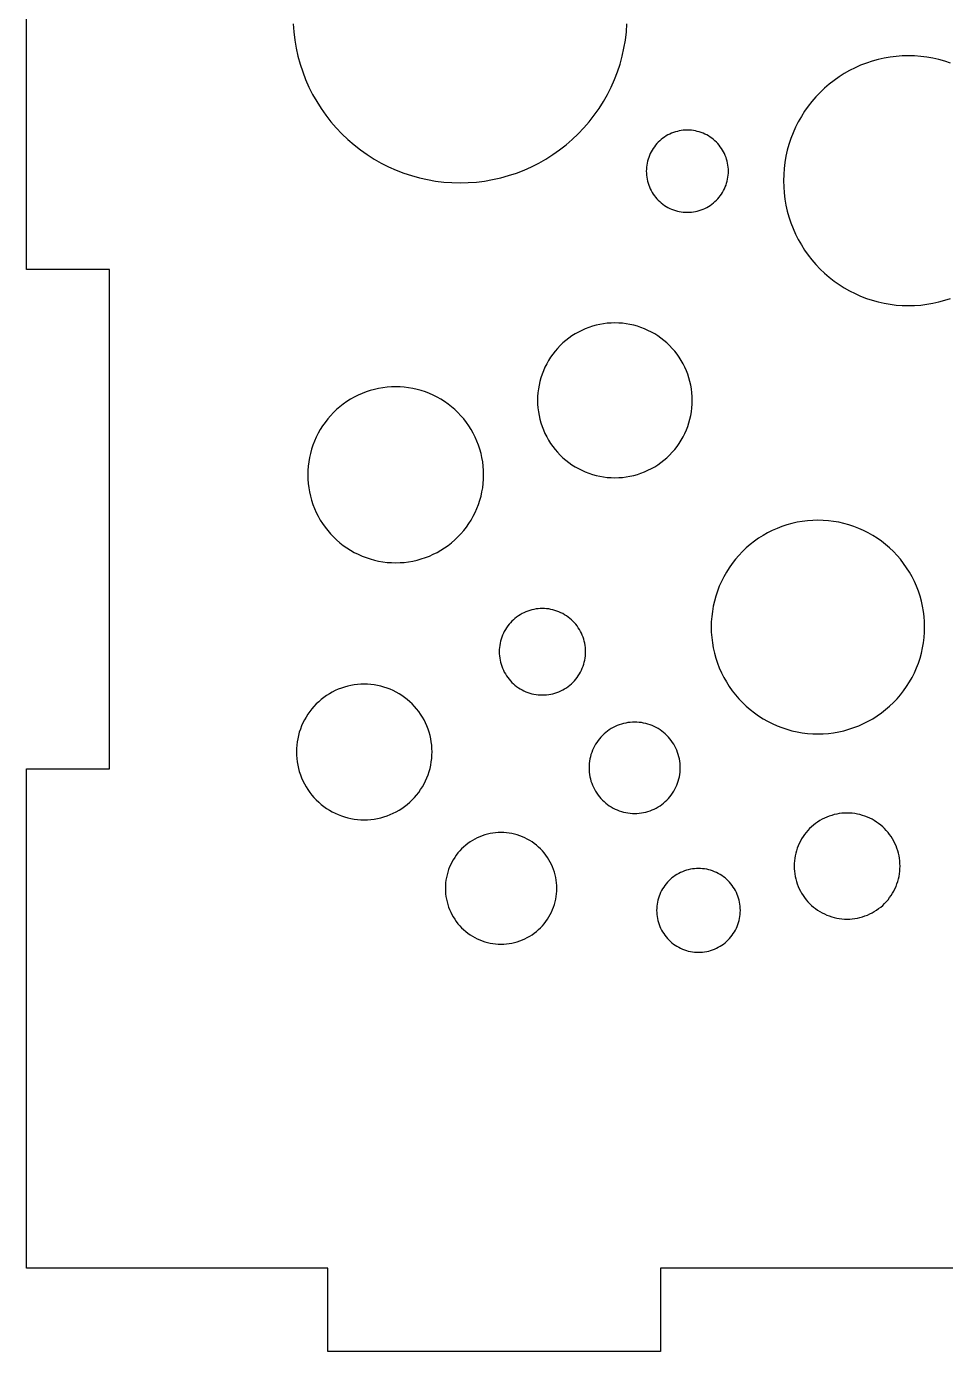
# Model space of a CAD drawing. Header units: millimetres. Extents: x 0 to 375, y -239 to 0.
# Drawn here: x 95 to 139.2, y -128 to -64.3 of the extents above; entities that cross this region are included whole.
import ezdxf

# ---------------------------------------------------------------- set-up
doc = ezdxf.new("R2010")
doc.units = ezdxf.units.MM
doc.layers.add('CUT', color=1, linetype='Continuous')

msp = doc.modelspace()

# ---------------------------------------------------------------- linework, layer by layer
at = {"layer": 'CUT'}
for points in [[(185, -52), (185, -76), (181, -76), (181, -100), (185, -100), (185, -124), (181, -124), (170.5, -124), (170.5, -128), (154.5, -128), (154.5, -124), (125.5, -124), (125.5, -128), (109.5, -128), (109.5, -124), (99, -124), (99, -124), (95, -124), (95, -100), (99, -100), (99, -76), (95, -76), (95, -52)], [(107.825, -64.186), (107.854, -64.58), (107.902, -64.971), (107.97, -65.36), (108.056, -65.745), (108.161, -66.125), (108.285, -66.5), (108.427, -66.868), (108.587, -67.229), (108.764, -67.581), (108.959, -67.924), (109.17, -68.258), (109.397, -68.58), (109.64, -68.891), (109.898, -69.19), (110.17, -69.476), (110.455, -69.748), (110.754, -70.006), (111.065, -70.248), (111.388, -70.476), (111.721, -70.687), (112.065, -70.881), (112.417, -71.059), (112.778, -71.218), (113.146, -71.36), (113.521, -71.484), (113.901, -71.59), (114.286, -71.676), (114.675, -71.743), (115.066, -71.792), (115.46, -71.821), (115.854, -71.83), (116.249, -71.821), (116.642, -71.792), (117.034, -71.743), (117.422, -71.676), (117.807, -71.59), (118.188, -71.484), (118.562, -71.36), (118.93, -71.218), (119.291, -71.059), (119.644, -70.881), (119.987, -70.687), (120.32, -70.476), (120.643, -70.248), (120.954, -70.006), (121.253, -69.748), (121.538, -69.476), (121.81, -69.19), (122.068, -68.891), (122.311, -68.58), (122.538, -68.258), (122.749, -67.924), (122.944, -67.581), (123.121, -67.229), (123.281, -66.868), (123.423, -66.5), (123.547, -66.125), (123.652, -65.745), (123.652, -65.745), (123.738, -65.36), (123.806, -64.971), (123.854, -64.58), (123.883, -64.186)], [(139.443, -66.073), (139.163, -65.981), (138.879, -65.902), (138.591, -65.837), (138.301, -65.787), (138.008, -65.751), (137.714, -65.729), (137.419, -65.722), (137.125, -65.729), (136.831, -65.751), (136.538, -65.787), (136.248, -65.837), (135.96, -65.902), (135.676, -65.981), (135.396, -66.073), (135.121, -66.179), (134.852, -66.299), (134.589, -66.431), (134.332, -66.576), (134.083, -66.734), (133.842, -66.904), (133.61, -67.085), (133.386, -67.278), (133.173, -67.481), (132.97, -67.694), (132.777, -67.918), (132.596, -68.15), (132.426, -68.391), (132.268, -68.64), (132.123, -68.896), (131.991, -69.16), (131.871, -69.429), (131.765, -69.704), (131.673, -69.984), (131.594, -70.268), (131.529, -70.556), (131.479, -70.846), (131.443, -71.139), (131.421, -71.433), (131.414, -71.727), (131.421, -72.022), (131.443, -72.316), (131.479, -72.609), (131.529, -72.899), (131.594, -73.187), (131.673, -73.471), (131.765, -73.751), (131.871, -74.026), (131.991, -74.295), (132.123, -74.558), (132.268, -74.815), (132.426, -75.064), (132.596, -75.305), (132.777, -75.537), (132.97, -75.76), (133.173, -75.974), (133.386, -76.177), (133.61, -76.37), (133.842, -76.551), (134.083, -76.721), (134.332, -76.878), (134.589, -77.024), (134.852, -77.156), (135.121, -77.276), (135.396, -77.382), (135.676, -77.474), (135.96, -77.553), (136.248, -77.617), (136.538, -77.668), (136.831, -77.704), (137.125, -77.726), (137.419, -77.733), (137.714, -77.726), (138.008, -77.704), (138.301, -77.668), (138.591, -77.617), (138.879, -77.553), (139.163, -77.474), (139.443, -77.382)]]:
    msp.add_lwpolyline(points, dxfattribs=at)
for points in [[(128.722, -71.657), (128.739, -71.561), (128.751, -71.465), (128.758, -71.368), (128.76, -71.272), (128.758, -71.175), (128.751, -71.078), (128.739, -70.982), (128.722, -70.886), (128.701, -70.792), (128.675, -70.698), (128.645, -70.606), (128.61, -70.516), (128.571, -70.427), (128.527, -70.341), (128.479, -70.256), (128.428, -70.175), (128.372, -70.095), (128.312, -70.019), (128.249, -69.946), (128.182, -69.875), (128.112, -69.808), (128.038, -69.745), (127.962, -69.686), (127.883, -69.63), (127.801, -69.578), (127.717, -69.53), (127.63, -69.487), (127.541, -69.447), (127.451, -69.412), (127.359, -69.382), (127.265, -69.356), (127.171, -69.335), (127.075, -69.318), (126.979, -69.306), (126.883, -69.299), (126.786, -69.297), (126.689, -69.299), (126.592, -69.306), (126.496, -69.318), (126.4, -69.335), (126.306, -69.356), (126.212, -69.382), (126.12, -69.412), (126.03, -69.447), (125.941, -69.487), (125.855, -69.53), (125.771, -69.578), (125.689, -69.63), (125.609, -69.686), (125.533, -69.745), (125.46, -69.808), (125.389, -69.875), (125.323, -69.946), (125.259, -70.019), (125.2, -70.095), (125.144, -70.175), (125.092, -70.256), (125.044, -70.341), (125.001, -70.427), (124.961, -70.516), (124.927, -70.606), (124.896, -70.698), (124.87, -70.792), (124.849, -70.886), (124.832, -70.982), (124.821, -71.078), (124.813, -71.175), (124.811, -71.272), (124.813, -71.368), (124.821, -71.465), (124.832, -71.561), (124.849, -71.657), (124.87, -71.751), (124.896, -71.845), (124.927, -71.937), (124.961, -72.027), (125.001, -72.116), (125.044, -72.202), (125.092, -72.287), (125.144, -72.369), (125.2, -72.448), (125.259, -72.524), (125.323, -72.598), (125.389, -72.668), (125.46, -72.735), (125.533, -72.798), (125.609, -72.858), (125.689, -72.913), (125.771, -72.965), (125.855, -73.013), (125.941, -73.057), (126.03, -73.096), (126.12, -73.131), (126.212, -73.161), (126.306, -73.187), (126.4, -73.208), (126.496, -73.225), (126.592, -73.237), (126.689, -73.244), (126.786, -73.246), (126.883, -73.244), (126.979, -73.237), (127.075, -73.225), (127.171, -73.208), (127.265, -73.187), (127.359, -73.161), (127.451, -73.131), (127.541, -73.096), (127.63, -73.057), (127.717, -73.013), (127.801, -72.965), (127.883, -72.913), (127.962, -72.858), (128.038, -72.798), (128.112, -72.735), (128.182, -72.668), (128.249, -72.598), (128.312, -72.524), (128.372, -72.448), (128.428, -72.369), (128.479, -72.287), (128.527, -72.202), (128.571, -72.116), (128.61, -72.027), (128.645, -71.937), (128.675, -71.845), (128.701, -71.751), (128.722, -71.657)], [(126.95, -83.01), (126.981, -82.83), (127.004, -82.649), (127.017, -82.467), (127.022, -82.284), (127.017, -82.101), (127.004, -81.919), (126.981, -81.738), (126.95, -81.558), (126.91, -81.38), (126.861, -81.204), (126.804, -81.031), (126.738, -80.86), (126.664, -80.693), (126.582, -80.53), (126.492, -80.372), (126.395, -80.217), (126.29, -80.068), (126.177, -79.924), (126.058, -79.786), (125.932, -79.654), (125.8, -79.528), (125.662, -79.408), (125.518, -79.296), (125.368, -79.191), (125.214, -79.093), (125.055, -79.003), (124.892, -78.921), (124.725, -78.847), (124.555, -78.781), (124.381, -78.724), (124.205, -78.675), (124.027, -78.635), (123.847, -78.604), (123.666, -78.582), (123.484, -78.568), (123.302, -78.564), (123.119, -78.568), (122.937, -78.582), (122.756, -78.604), (122.576, -78.635), (122.398, -78.675), (122.222, -78.724), (122.048, -78.781), (121.878, -78.847), (121.711, -78.921), (121.548, -79.003), (121.389, -79.093), (121.235, -79.191), (121.086, -79.296), (120.942, -79.408), (120.803, -79.528), (120.671, -79.654), (120.545, -79.786), (120.426, -79.924), (120.314, -80.068), (120.208, -80.217), (120.111, -80.372), (120.021, -80.53), (119.939, -80.693), (119.865, -80.86), (119.799, -81.031), (119.742, -81.204), (119.693, -81.38), (119.653, -81.558), (119.622, -81.738), (119.599, -81.919), (119.586, -82.101), (119.581, -82.284), (119.586, -82.467), (119.599, -82.649), (119.622, -82.83), (119.653, -83.01), (119.693, -83.188), (119.742, -83.364), (119.799, -83.537), (119.865, -83.708), (119.939, -83.875), (120.021, -84.038), (120.111, -84.197), (120.208, -84.351), (120.314, -84.5), (120.426, -84.644), (120.545, -84.782), (120.671, -84.915), (120.803, -85.04), (120.942, -85.16), (121.086, -85.272), (121.235, -85.377), (121.389, -85.475), (121.548, -85.565), (121.711, -85.647), (121.878, -85.721), (122.048, -85.787), (122.222, -85.844), (122.398, -85.893), (122.576, -85.933), (122.756, -85.964), (122.937, -85.986), (123.119, -86), (123.302, -86.004), (123.484, -86), (123.666, -85.986), (123.847, -85.964), (124.027, -85.933), (124.205, -85.893), (124.381, -85.844), (124.555, -85.787), (124.725, -85.721), (124.892, -85.647), (125.055, -85.565), (125.214, -85.475), (125.368, -85.377), (125.518, -85.272), (125.662, -85.16), (125.8, -85.04), (125.932, -84.915), (126.058, -84.782), (126.177, -84.644), (126.29, -84.5), (126.395, -84.351), (126.492, -84.197), (126.582, -84.038), (126.664, -83.875), (126.738, -83.708), (126.804, -83.537), (126.861, -83.364), (126.91, -83.188), (126.95, -83.01)], [(116.907, -86.687), (116.943, -86.482), (116.968, -86.276), (116.983, -86.069), (116.989, -85.861), (116.983, -85.654), (116.968, -85.447), (116.943, -85.241), (116.907, -85.036), (116.862, -84.834), (116.806, -84.633), (116.741, -84.436), (116.667, -84.243), (116.582, -84.053), (116.489, -83.867), (116.387, -83.687), (116.276, -83.511), (116.156, -83.342), (116.028, -83.178), (115.893, -83.021), (115.75, -82.87), (115.599, -82.727), (115.442, -82.592), (115.278, -82.464), (115.109, -82.344), (114.933, -82.233), (114.753, -82.131), (114.567, -82.038), (114.377, -81.953), (114.184, -81.879), (113.986, -81.814), (113.786, -81.758), (113.584, -81.713), (113.379, -81.677), (113.173, -81.652), (112.966, -81.636), (112.759, -81.631), (112.551, -81.636), (112.344, -81.652), (112.138, -81.677), (111.933, -81.713), (111.731, -81.758), (111.531, -81.814), (111.334, -81.879), (111.14, -81.953), (110.95, -82.038), (110.765, -82.131), (110.584, -82.233), (110.409, -82.344), (110.239, -82.464), (110.075, -82.592), (109.918, -82.727), (109.768, -82.87), (109.624, -83.021), (109.489, -83.178), (109.361, -83.342), (109.242, -83.511), (109.13, -83.687), (109.028, -83.867), (108.935, -84.053), (108.851, -84.243), (108.776, -84.436), (108.711, -84.633), (108.655, -84.834), (108.61, -85.036), (108.574, -85.241), (108.549, -85.447), (108.534, -85.654), (108.529, -85.861), (108.534, -86.069), (108.549, -86.276), (108.574, -86.482), (108.61, -86.687), (108.655, -86.889), (108.711, -87.089), (108.776, -87.286), (108.851, -87.48), (108.935, -87.67), (109.028, -87.855), (109.13, -88.036), (109.242, -88.211), (109.361, -88.381), (109.489, -88.545), (109.624, -88.702), (109.768, -88.852), (109.918, -88.996), (110.075, -89.131), (110.239, -89.259), (110.409, -89.378), (110.584, -89.489), (110.765, -89.592), (110.95, -89.685), (111.14, -89.769), (111.334, -89.844), (111.531, -89.909), (111.731, -89.965), (111.933, -90.01), (112.138, -90.045), (112.344, -90.071), (112.551, -90.086), (112.759, -90.091), (112.966, -90.086), (113.173, -90.071), (113.379, -90.045), (113.584, -90.01), (113.786, -89.965), (113.986, -89.909), (114.184, -89.844), (114.377, -89.769), (114.567, -89.685), (114.753, -89.592), (114.933, -89.489), (115.109, -89.378), (115.278, -89.259), (115.442, -89.131), (115.599, -88.996), (115.75, -88.852), (115.893, -88.702), (116.028, -88.545), (116.156, -88.381), (116.276, -88.211), (116.387, -88.036), (116.489, -87.855), (116.582, -87.67), (116.667, -87.48), (116.741, -87.286), (116.806, -87.089), (116.862, -86.889), (116.907, -86.687)], [(138.101, -94.183), (138.144, -93.935), (138.175, -93.685), (138.193, -93.434), (138.199, -93.182), (138.193, -92.93), (138.175, -92.679), (138.144, -92.428), (138.101, -92.18), (138.045, -91.934), (137.978, -91.692), (137.899, -91.452), (137.809, -91.217), (137.706, -90.987), (137.593, -90.762), (137.469, -90.543), (137.334, -90.33), (137.189, -90.124), (137.034, -89.925), (136.87, -89.734), (136.696, -89.552), (136.513, -89.378), (136.323, -89.214), (136.124, -89.059), (135.918, -88.914), (135.705, -88.779), (135.486, -88.655), (135.261, -88.541), (135.03, -88.439), (134.795, -88.348), (134.556, -88.269), (134.313, -88.202), (134.067, -88.147), (133.819, -88.104), (133.569, -88.073), (133.318, -88.055), (133.066, -88.048), (132.814, -88.055), (132.563, -88.073), (132.313, -88.104), (132.065, -88.147), (131.819, -88.202), (131.576, -88.269), (131.337, -88.348), (131.102, -88.439), (130.871, -88.541), (130.646, -88.655), (130.427, -88.779), (130.214, -88.914), (130.008, -89.059), (129.81, -89.214), (129.619, -89.378), (129.436, -89.552), (129.263, -89.734), (129.098, -89.925), (128.943, -90.124), (128.798, -90.33), (128.663, -90.543), (128.539, -90.762), (128.426, -90.987), (128.324, -91.217), (128.233, -91.452), (128.154, -91.692), (128.087, -91.934), (128.031, -92.18), (127.988, -92.428), (127.957, -92.679), (127.939, -92.93), (127.933, -93.182), (127.939, -93.434), (127.957, -93.685), (127.988, -93.935), (128.031, -94.183), (128.087, -94.429), (128.154, -94.672), (128.233, -94.911), (128.324, -95.146), (128.426, -95.376), (128.539, -95.601), (128.663, -95.821), (128.798, -96.034), (128.943, -96.24), (129.098, -96.438), (129.263, -96.629), (129.436, -96.811), (129.619, -96.985), (129.81, -97.15), (130.008, -97.305), (130.214, -97.45), (130.427, -97.585), (130.646, -97.709), (130.871, -97.822), (131.102, -97.924), (131.337, -98.015), (131.576, -98.094), (131.819, -98.161), (132.065, -98.216), (132.313, -98.259), (132.563, -98.29), (132.814, -98.309), (133.066, -98.315), (133.318, -98.309), (133.569, -98.29), (133.819, -98.259), (134.067, -98.216), (134.313, -98.161), (134.556, -98.094), (134.795, -98.015), (135.03, -97.924), (135.261, -97.822), (135.486, -97.709), (135.705, -97.585), (135.918, -97.45), (136.124, -97.305), (136.323, -97.15), (136.513, -96.985), (136.696, -96.811), (136.87, -96.629), (137.034, -96.438), (137.189, -96.24), (137.334, -96.034), (137.469, -95.821), (137.593, -95.601), (137.706, -95.376), (137.809, -95.146), (137.899, -94.911), (137.978, -94.672), (138.045, -94.429), (138.101, -94.183)], [(121.83, -94.873), (121.852, -94.774), (121.87, -94.673), (121.882, -94.572), (121.89, -94.47), (121.892, -94.368), (121.89, -94.266), (121.882, -94.165), (121.87, -94.063), (121.852, -93.963), (121.83, -93.863), (121.803, -93.765), (121.771, -93.668), (121.734, -93.573), (121.693, -93.48), (121.647, -93.389), (121.597, -93.3), (121.542, -93.214), (121.483, -93.13), (121.421, -93.05), (121.354, -92.973), (121.284, -92.899), (121.21, -92.828), (121.132, -92.762), (121.052, -92.699), (120.969, -92.64), (120.882, -92.586), (120.794, -92.536), (120.703, -92.49), (120.609, -92.448), (120.514, -92.412), (120.417, -92.38), (120.319, -92.352), (120.22, -92.33), (120.119, -92.313), (120.018, -92.3), (119.916, -92.293), (119.814, -92.29), (119.712, -92.293), (119.61, -92.3), (119.509, -92.313), (119.409, -92.33), (119.309, -92.352), (119.211, -92.38), (119.114, -92.412), (119.019, -92.448), (118.926, -92.49), (118.835, -92.536), (118.746, -92.586), (118.66, -92.64), (118.576, -92.699), (118.496, -92.762), (118.419, -92.828), (118.345, -92.899), (118.274, -92.973), (118.208, -93.05), (118.145, -93.13), (118.086, -93.214), (118.032, -93.3), (117.982, -93.389), (117.936, -93.48), (117.894, -93.573), (117.858, -93.668), (117.826, -93.765), (117.798, -93.863), (117.776, -93.963), (117.759, -94.063), (117.746, -94.165), (117.739, -94.266), (117.736, -94.368), (117.739, -94.47), (117.746, -94.572), (117.759, -94.673), (117.776, -94.774), (117.798, -94.873), (117.826, -94.971), (117.858, -95.068), (117.894, -95.163), (117.936, -95.257), (117.982, -95.348), (118.032, -95.437), (118.086, -95.523), (118.145, -95.606), (118.208, -95.686), (118.274, -95.764), (118.345, -95.838), (118.419, -95.908), (118.496, -95.975), (118.576, -96.037), (118.66, -96.096), (118.746, -96.151), (118.835, -96.201), (118.926, -96.247), (119.019, -96.288), (119.114, -96.325), (119.211, -96.357), (119.309, -96.384), (119.409, -96.406), (119.509, -96.424), (119.61, -96.436), (119.712, -96.444), (119.814, -96.446), (119.916, -96.444), (120.018, -96.436), (120.119, -96.424), (120.22, -96.406), (120.319, -96.384), (120.417, -96.357), (120.514, -96.325), (120.609, -96.288), (120.703, -96.247), (120.794, -96.201), (120.882, -96.151), (120.969, -96.096), (121.052, -96.037), (121.132, -95.975), (121.21, -95.908), (121.284, -95.838), (121.354, -95.764), (121.421, -95.686), (121.483, -95.606), (121.542, -95.523), (121.597, -95.437), (121.647, -95.348), (121.693, -95.257), (121.734, -95.163), (121.771, -95.068), (121.803, -94.971), (121.83, -94.873)], [(114.408, -99.976), (114.443, -99.82), (114.471, -99.663), (114.49, -99.504), (114.502, -99.344), (114.506, -99.184), (114.502, -99.024), (114.49, -98.864), (114.471, -98.705), (114.443, -98.548), (114.408, -98.391), (114.366, -98.237), (114.315, -98.085), (114.258, -97.936), (114.193, -97.789), (114.121, -97.646), (114.042, -97.507), (113.956, -97.372), (113.864, -97.241), (113.766, -97.115), (113.661, -96.994), (113.551, -96.878), (113.435, -96.767), (113.314, -96.663), (113.187, -96.564), (113.057, -96.472), (112.921, -96.386), (112.782, -96.307), (112.639, -96.236), (112.493, -96.171), (112.343, -96.113), (112.191, -96.063), (112.037, -96.02), (111.881, -95.985), (111.723, -95.958), (111.564, -95.938), (111.405, -95.926), (111.245, -95.922), (111.085, -95.926), (110.925, -95.938), (110.766, -95.958), (110.608, -95.985), (110.452, -96.02), (110.298, -96.063), (110.146, -96.113), (109.996, -96.171), (109.85, -96.236), (109.707, -96.307), (109.568, -96.386), (109.433, -96.472), (109.302, -96.564), (109.175, -96.663), (109.054, -96.767), (108.938, -96.878), (108.828, -96.994), (108.723, -97.115), (108.625, -97.241), (108.533, -97.372), (108.447, -97.507), (108.368, -97.646), (108.296, -97.789), (108.231, -97.936), (108.174, -98.085), (108.123, -98.237), (108.081, -98.391), (108.046, -98.548), (108.018, -98.705), (107.999, -98.864), (107.987, -99.024), (107.983, -99.184), (107.987, -99.344), (107.999, -99.504), (108.018, -99.663), (108.046, -99.82), (108.081, -99.976), (108.123, -100.131), (108.174, -100.283), (108.231, -100.432), (108.296, -100.578), (108.368, -100.721), (108.447, -100.861), (108.533, -100.996), (108.625, -101.127), (108.723, -101.253), (108.828, -101.374), (108.938, -101.49), (109.054, -101.601), (109.175, -101.705), (109.302, -101.804), (109.433, -101.896), (109.568, -101.982), (109.707, -102.06), (109.85, -102.132), (109.996, -102.197), (110.146, -102.255), (110.298, -102.305), (110.452, -102.348), (110.608, -102.383), (110.766, -102.41), (110.925, -102.43), (111.085, -102.442), (111.245, -102.446), (111.405, -102.442), (111.564, -102.43), (111.723, -102.41), (111.881, -102.383), (112.037, -102.348), (112.191, -102.305), (112.343, -102.255), (112.493, -102.197), (112.639, -102.132), (112.782, -102.06), (112.921, -101.982), (113.057, -101.896), (113.187, -101.804), (113.314, -101.705), (113.435, -101.601), (113.551, -101.49), (113.661, -101.374), (113.766, -101.253), (113.864, -101.127), (113.956, -100.996), (114.042, -100.861), (114.121, -100.721), (114.193, -100.578), (114.258, -100.432), (114.315, -100.283), (114.366, -100.131), (114.408, -99.976)], [(126.404, -100.374), (126.422, -100.268), (126.436, -100.161), (126.443, -100.053), (126.446, -99.946), (126.443, -99.838), (126.436, -99.731), (126.422, -99.624), (126.404, -99.518), (126.38, -99.412), (126.352, -99.309), (126.318, -99.206), (126.279, -99.106), (126.235, -99.007), (126.187, -98.911), (126.134, -98.817), (126.076, -98.726), (126.014, -98.638), (125.948, -98.553), (125.878, -98.472), (125.803, -98.394), (125.725, -98.319), (125.644, -98.249), (125.559, -98.183), (125.471, -98.121), (125.38, -98.063), (125.286, -98.01), (125.19, -97.962), (125.091, -97.918), (124.991, -97.879), (124.888, -97.845), (124.785, -97.817), (124.68, -97.793), (124.573, -97.775), (124.467, -97.762), (124.359, -97.754), (124.251, -97.751), (124.144, -97.754), (124.036, -97.762), (123.929, -97.775), (123.823, -97.793), (123.718, -97.817), (123.614, -97.845), (123.512, -97.879), (123.412, -97.918), (123.313, -97.962), (123.217, -98.01), (123.123, -98.063), (123.032, -98.121), (122.944, -98.183), (122.859, -98.249), (122.777, -98.319), (122.699, -98.394), (122.625, -98.472), (122.555, -98.553), (122.489, -98.638), (122.427, -98.726), (122.369, -98.817), (122.316, -98.911), (122.267, -99.007), (122.224, -99.106), (122.185, -99.206), (122.151, -99.309), (122.122, -99.412), (122.099, -99.518), (122.08, -99.624), (122.067, -99.731), (122.059, -99.838), (122.057, -99.946), (122.059, -100.053), (122.067, -100.161), (122.08, -100.268), (122.099, -100.374), (122.122, -100.479), (122.151, -100.583), (122.185, -100.685), (122.224, -100.786), (122.267, -100.884), (122.316, -100.98), (122.369, -101.074), (122.427, -101.165), (122.489, -101.253), (122.555, -101.338), (122.625, -101.42), (122.699, -101.498), (122.777, -101.572), (122.859, -101.642), (122.944, -101.708), (123.032, -101.771), (123.123, -101.828), (123.217, -101.881), (123.313, -101.93), (123.412, -101.973), (123.512, -102.012), (123.614, -102.046), (123.718, -102.075), (123.823, -102.098), (123.929, -102.117), (124.036, -102.13), (124.144, -102.138), (124.251, -102.14), (124.359, -102.138), (124.467, -102.13), (124.573, -102.117), (124.68, -102.098), (124.785, -102.075), (124.888, -102.046), (124.991, -102.012), (125.091, -101.973), (125.19, -101.93), (125.286, -101.881), (125.38, -101.828), (125.471, -101.771), (125.559, -101.708), (125.644, -101.642), (125.725, -101.572), (125.803, -101.498), (125.878, -101.42), (125.948, -101.338), (126.014, -101.253), (126.076, -101.165), (126.134, -101.074), (126.187, -100.98), (126.235, -100.884), (126.279, -100.786), (126.318, -100.685), (126.352, -100.583), (126.38, -100.479), (126.404, -100.374)], [(136.94, -105.288), (136.967, -105.166), (136.989, -105.043), (137.004, -104.919), (137.013, -104.794), (137.016, -104.669), (137.013, -104.544), (137.004, -104.419), (136.989, -104.295), (136.967, -104.172), (136.94, -104.05), (136.907, -103.93), (136.867, -103.811), (136.822, -103.694), (136.772, -103.58), (136.716, -103.468), (136.654, -103.359), (136.587, -103.254), (136.515, -103.151), (136.438, -103.053), (136.356, -102.958), (136.27, -102.868), (136.18, -102.781), (136.085, -102.7), (135.986, -102.623), (135.884, -102.551), (135.778, -102.484), (135.67, -102.422), (135.558, -102.366), (135.444, -102.315), (135.327, -102.27), (135.208, -102.231), (135.088, -102.198), (134.966, -102.17), (134.842, -102.149), (134.718, -102.134), (134.594, -102.124), (134.469, -102.121), (134.344, -102.124), (134.219, -102.134), (134.095, -102.149), (133.972, -102.17), (133.85, -102.198), (133.729, -102.231), (133.61, -102.27), (133.494, -102.315), (133.379, -102.366), (133.268, -102.422), (133.159, -102.484), (133.053, -102.551), (132.951, -102.623), (132.852, -102.7), (132.758, -102.781), (132.667, -102.868), (132.581, -102.958), (132.499, -103.053), (132.422, -103.151), (132.35, -103.254), (132.283, -103.359), (132.222, -103.468), (132.166, -103.58), (132.115, -103.694), (132.07, -103.811), (132.031, -103.93), (131.997, -104.05), (131.97, -104.172), (131.948, -104.295), (131.933, -104.419), (131.924, -104.544), (131.921, -104.669), (131.924, -104.794), (131.933, -104.919), (131.948, -105.043), (131.97, -105.166), (131.997, -105.288), (132.031, -105.409), (132.07, -105.527), (132.115, -105.644), (132.166, -105.758), (132.222, -105.87), (132.283, -105.979), (132.35, -106.085), (132.422, -106.187), (132.499, -106.285), (132.581, -106.38), (132.667, -106.471), (132.758, -106.557), (132.852, -106.639), (132.951, -106.715), (133.053, -106.787), (133.159, -106.854), (133.268, -106.916), (133.379, -106.972), (133.494, -107.023), (133.61, -107.068), (133.729, -107.107), (133.85, -107.14), (133.972, -107.168), (134.095, -107.189), (134.219, -107.205), (134.344, -107.214), (134.469, -107.217), (134.594, -107.214), (134.718, -107.205), (134.842, -107.189), (134.966, -107.168), (135.088, -107.14), (135.208, -107.107), (135.327, -107.068), (135.444, -107.023), (135.558, -106.972), (135.67, -106.916), (135.778, -106.854), (135.884, -106.787), (135.986, -106.715), (136.085, -106.639), (136.18, -106.557), (136.27, -106.471), (136.356, -106.38), (136.438, -106.285), (136.515, -106.187), (136.587, -106.085), (136.654, -105.979), (136.716, -105.87), (136.772, -105.758), (136.822, -105.644), (136.867, -105.527), (136.907, -105.409), (136.94, -105.288)], [(120.454, -106.261), (120.477, -106.132), (120.493, -106.001), (120.502, -105.87), (120.506, -105.739), (120.502, -105.607), (120.493, -105.476), (120.477, -105.346), (120.454, -105.216), (120.425, -105.088), (120.39, -104.961), (120.349, -104.836), (120.302, -104.713), (120.248, -104.593), (120.189, -104.476), (120.124, -104.361), (120.054, -104.25), (119.978, -104.142), (119.897, -104.039), (119.811, -103.939), (119.721, -103.844), (119.625, -103.753), (119.526, -103.667), (119.422, -103.586), (119.315, -103.511), (119.203, -103.44), (119.089, -103.375), (118.972, -103.316), (118.851, -103.263), (118.729, -103.216), (118.604, -103.174), (118.477, -103.139), (118.349, -103.11), (118.219, -103.088), (118.089, -103.072), (117.957, -103.062), (117.826, -103.059), (117.694, -103.062), (117.563, -103.072), (117.433, -103.088), (117.303, -103.11), (117.175, -103.139), (117.048, -103.174), (116.923, -103.216), (116.8, -103.263), (116.68, -103.316), (116.563, -103.375), (116.448, -103.44), (116.337, -103.511), (116.23, -103.586), (116.126, -103.667), (116.026, -103.753), (115.931, -103.844), (115.84, -103.939), (115.754, -104.039), (115.673, -104.142), (115.598, -104.25), (115.527, -104.361), (115.463, -104.476), (115.403, -104.593), (115.35, -104.713), (115.303, -104.836), (115.262, -104.961), (115.226, -105.088), (115.198, -105.216), (115.175, -105.346), (115.159, -105.476), (115.149, -105.607), (115.146, -105.739), (115.149, -105.87), (115.159, -106.001), (115.175, -106.132), (115.198, -106.261), (115.226, -106.39), (115.262, -106.517), (115.303, -106.641), (115.35, -106.764), (115.403, -106.884), (115.463, -107.002), (115.527, -107.116), (115.598, -107.227), (115.673, -107.335), (115.754, -107.439), (115.84, -107.538), (115.931, -107.634), (116.026, -107.724), (116.126, -107.81), (116.23, -107.891), (116.337, -107.967), (116.448, -108.037), (116.563, -108.102), (116.68, -108.161), (116.8, -108.214), (116.923, -108.262), (117.048, -108.303), (117.175, -108.338), (117.303, -108.367), (117.433, -108.389), (117.563, -108.406), (117.694, -108.415), (117.826, -108.418), (117.957, -108.415), (118.089, -108.406), (118.219, -108.389), (118.349, -108.367), (118.477, -108.338), (118.604, -108.303), (118.729, -108.262), (118.851, -108.214), (118.972, -108.161), (119.089, -108.102), (119.203, -108.037), (119.315, -107.967), (119.422, -107.891), (119.526, -107.81), (119.625, -107.724), (119.721, -107.634), (119.811, -107.538), (119.897, -107.439), (119.978, -107.335), (120.054, -107.227), (120.124, -107.116), (120.189, -107.002), (120.248, -106.884), (120.302, -106.764), (120.349, -106.641), (120.39, -106.517), (120.425, -106.39), (120.454, -106.261)], [(129.297, -107.191), (129.314, -107.094), (129.326, -106.996), (129.333, -106.897), (129.336, -106.798), (129.333, -106.699), (129.326, -106.601), (129.314, -106.503), (129.297, -106.405), (129.275, -106.309), (129.249, -106.214), (129.218, -106.12), (129.182, -106.028), (129.142, -105.937), (129.098, -105.849), (129.049, -105.763), (128.996, -105.68), (128.939, -105.599), (128.879, -105.521), (128.814, -105.446), (128.746, -105.375), (128.674, -105.306), (128.6, -105.242), (128.522, -105.181), (128.441, -105.124), (128.357, -105.071), (128.271, -105.023), (128.183, -104.978), (128.093, -104.938), (128.001, -104.903), (127.907, -104.872), (127.812, -104.845), (127.715, -104.824), (127.618, -104.807), (127.52, -104.795), (127.421, -104.787), (127.322, -104.785), (127.224, -104.787), (127.125, -104.795), (127.027, -104.807), (126.93, -104.824), (126.833, -104.845), (126.738, -104.872), (126.644, -104.903), (126.552, -104.938), (126.462, -104.978), (126.373, -105.023), (126.287, -105.071), (126.204, -105.124), (126.123, -105.181), (126.045, -105.242), (125.97, -105.306), (125.899, -105.375), (125.831, -105.446), (125.766, -105.521), (125.705, -105.599), (125.648, -105.68), (125.596, -105.763), (125.547, -105.849), (125.502, -105.937), (125.462, -106.028), (125.427, -106.12), (125.396, -106.214), (125.369, -106.309), (125.348, -106.405), (125.331, -106.503), (125.319, -106.601), (125.312, -106.699), (125.309, -106.798), (125.312, -106.897), (125.319, -106.996), (125.331, -107.094), (125.348, -107.191), (125.369, -107.287), (125.396, -107.383), (125.427, -107.476), (125.462, -107.569), (125.502, -107.659), (125.547, -107.747), (125.596, -107.833), (125.648, -107.917), (125.705, -107.997), (125.766, -108.075), (125.831, -108.15), (125.899, -108.222), (125.97, -108.29), (126.045, -108.354), (126.123, -108.415), (126.204, -108.472), (126.287, -108.525), (126.373, -108.574), (126.462, -108.618), (126.552, -108.658), (126.644, -108.694), (126.738, -108.725), (126.833, -108.751), (126.93, -108.773), (127.027, -108.79), (127.125, -108.802), (127.224, -108.809), (127.322, -108.811), (127.421, -108.809), (127.52, -108.802), (127.618, -108.79), (127.715, -108.773), (127.812, -108.751), (127.907, -108.725), (128.001, -108.694), (128.093, -108.658), (128.183, -108.618), (128.271, -108.574), (128.357, -108.525), (128.441, -108.472), (128.522, -108.415), (128.6, -108.354), (128.674, -108.29), (128.746, -108.222), (128.814, -108.15), (128.879, -108.075), (128.939, -107.997), (128.996, -107.917), (129.049, -107.833), (129.098, -107.747), (129.142, -107.659), (129.182, -107.569), (129.218, -107.476), (129.249, -107.383), (129.275, -107.287), (129.297, -107.191)]]:
    msp.add_lwpolyline(points, close=True, dxfattribs=at)

doc.saveas('drawing.dxf')
